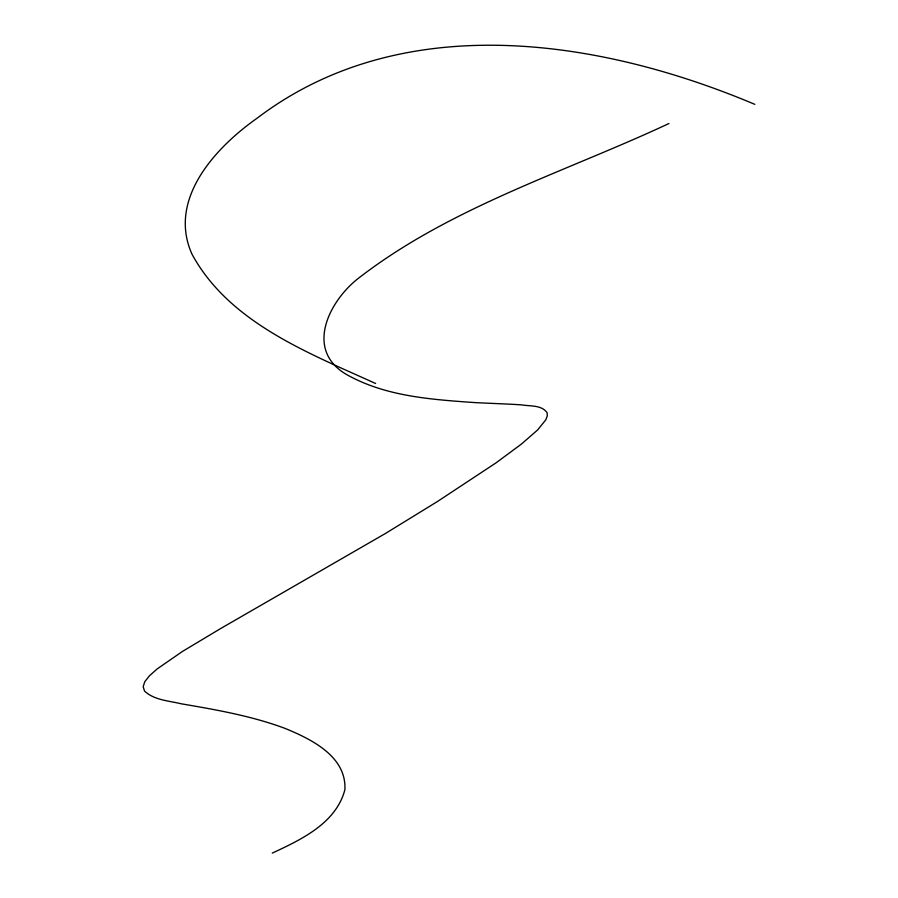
<?xml version="1.0" encoding="UTF-8"?>
<svg xmlns="http://www.w3.org/2000/svg" width="898" height="898" viewBox="0 0 898 898"><rect width="100%" height="100%" fill="white"/><g stroke="black" fill="none" stroke-linecap="round" stroke-linejoin="round"><path stroke-width="1.35" d="M272.285 853.1C301.2 839.63 336.11 823.298 344.899 789.679C346.617 756.251 311.157 739.11 284.857 728.323C251.418 715.897 216.171 709.768 181.138 703.774C168.757 700.743 154.276 700.238 144.533 691.056L143.164 686.745L144.78 681.717L149.45 675.801L157.24 668.875L182.485 651.432L220.627 628.555L385.5 533.446L437.416 501.533L495.853 462.986L521.401 444.095L537.599 429.985L545.827 419.781L547.297 415.897L547.106 412.71C541.595 404.74 529.943 406.379 521.491 404.863C505.72 403.819 489.915 403.415 474.133 402.54C430.86 399.487 385.422 396.355 346.83 374.668C303.726 350.029 329.431 300.044 359.615 277.359C451.514 206.675 565.067 172.079 668.931 123.531M754.836 104.359C598.719 38.446 401.664 8.396 257.221 118.121C215.408 147.564 167.309 199.345 192.026 254.246C229.237 322.696 308.441 352.959 375.622 383.502"/></g></svg>
